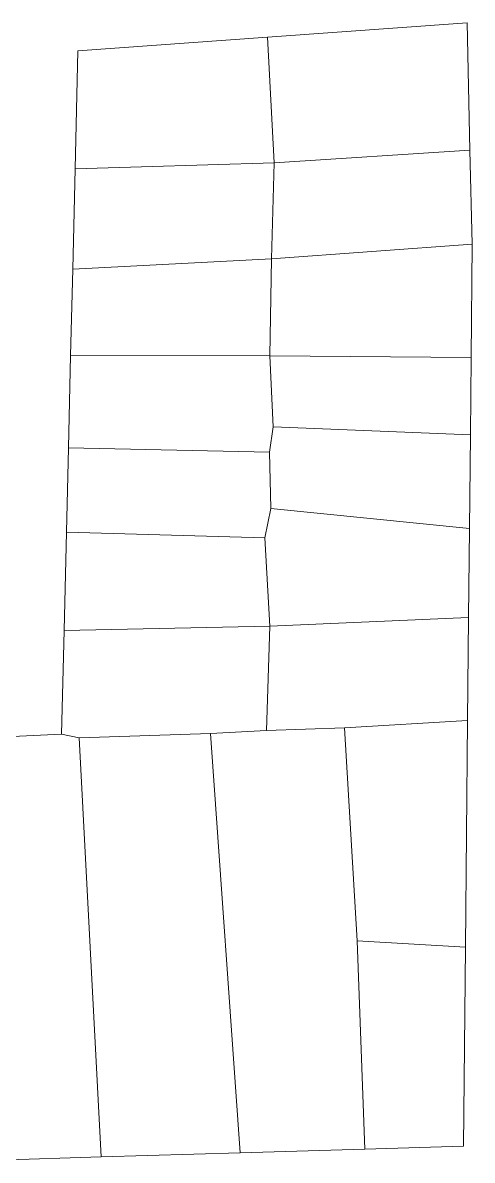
# Model space of a CAD drawing. Header units: millimetres. Extents: x 1956 to 626126, y 2654 to 1331070.
# Drawn here: x 625080.7 to 625124.5, y 1329796.8 to 1329907.7 of the extents above; entities that cross this region are included whole.
import ezdxf

# ---------------------------------------------------------------- set-up
doc = ezdxf.new("R2010")
doc.units = ezdxf.units.MM

msp = doc.modelspace()

# ---------------------------------------------------------------- linework, layer by layer
at = {"color": 1, "lineweight": 0}
for p, q in [((625104.61, 1329906.33), (625124.04, 1329907.74)), ((625124.04, 1329907.74), (625124.33, 1329895.31)), ((625086.12, 1329905), (625104.61, 1329906.33)), ((625104.61, 1329906.33), (625105.25, 1329894.09)), ((625085.85, 1329893.49), (625086.12, 1329905)), ((625105.25, 1329894.09), (625124.33, 1329895.31)), ((625124.33, 1329895.31), (625124.55, 1329886.16)), ((625085.85, 1329893.49), (625105.25, 1329894.09)), ((625105.25, 1329894.09), (625104.99, 1329884.71)), ((625085.61, 1329883.72), (625085.85, 1329893.49)), ((625104.99, 1329884.71), (625124.55, 1329886.16)), ((625124.55, 1329886.16), (625124.44, 1329875.08)), ((625085.61, 1329883.72), (625104.99, 1329884.71)), ((625104.82, 1329875.26), (625104.99, 1329884.71)), ((625085.41, 1329875.3), (625085.61, 1329883.72)), ((625085.2, 1329866.28), (625085.41, 1329875.3)), ((625104.82, 1329875.26), (625085.41, 1329875.3)), ((625104.82, 1329875.26), (625105.14, 1329868.33)), ((625104.82, 1329875.26), (625124.44, 1329875.08)), ((625124.44, 1329875.08), (625124.37, 1329867.55)), ((625105.14, 1329868.33), (625104.79, 1329865.88)), ((625124.37, 1329867.55), (625105.14, 1329868.33)), ((625124.37, 1329867.55), (625124.28, 1329858.41)), ((625085, 1329858.07), (625085.2, 1329866.28)), ((625104.79, 1329865.88), (625085.2, 1329866.28)), ((625104.91, 1329860.36), (625104.79, 1329865.88)), ((625104.91, 1329860.36), (625104.35, 1329857.5)), ((625104.91, 1329860.36), (625124.28, 1329858.41)), ((625124.28, 1329858.41), (625124.19, 1329849.73)), ((625084.77, 1329848.46), (625085, 1329858.07)), ((625085, 1329858.07), (625104.35, 1329857.5)), ((625104.35, 1329857.5), (625104.82, 1329848.89)), ((625124.19, 1329849.73), (625104.82, 1329848.89)), ((625124.19, 1329849.73), (625124.1, 1329839.7)), ((625084.53, 1329838.35), (625084.77, 1329848.46)), ((625104.82, 1329848.89), (625084.77, 1329848.46)), ((625104.82, 1329848.89), (625104.51, 1329838.71)), ((625124.1, 1329839.7), (625112.09, 1329838.97)), ((625124.1, 1329839.7), (625123.88, 1329817.61)), ((625079.08, 1329838.12), (625084.53, 1329838.35)), ((625084.53, 1329838.35), (625086.23, 1329838.01)), ((625099.03, 1329838.44), (625086.23, 1329838.01)), ((625104.51, 1329838.71), (625099.03, 1329838.44)), ((625101.94, 1329797.55), (625099.03, 1329838.44)), ((625104.51, 1329838.71), (625112.09, 1329838.97)), ((625113.35, 1329818.2), (625112.09, 1329838.97)), ((625086.23, 1329838.01), (625088.38, 1329797.14)), ((625114.09, 1329797.91), (625113.35, 1329818.2)), ((625113.35, 1329818.2), (625123.88, 1329817.61)), ((625123.88, 1329817.61), (625123.69, 1329798.2)), ((625101.94, 1329797.55), (625088.38, 1329797.14)), ((625114.09, 1329797.91), (625101.94, 1329797.55)), ((625123.69, 1329798.2), (625114.09, 1329797.91)), ((625088.38, 1329797.14), (625077.7, 1329796.82))]:
    msp.add_line(p, q, dxfattribs=at)

doc.saveas('drawing.dxf')
